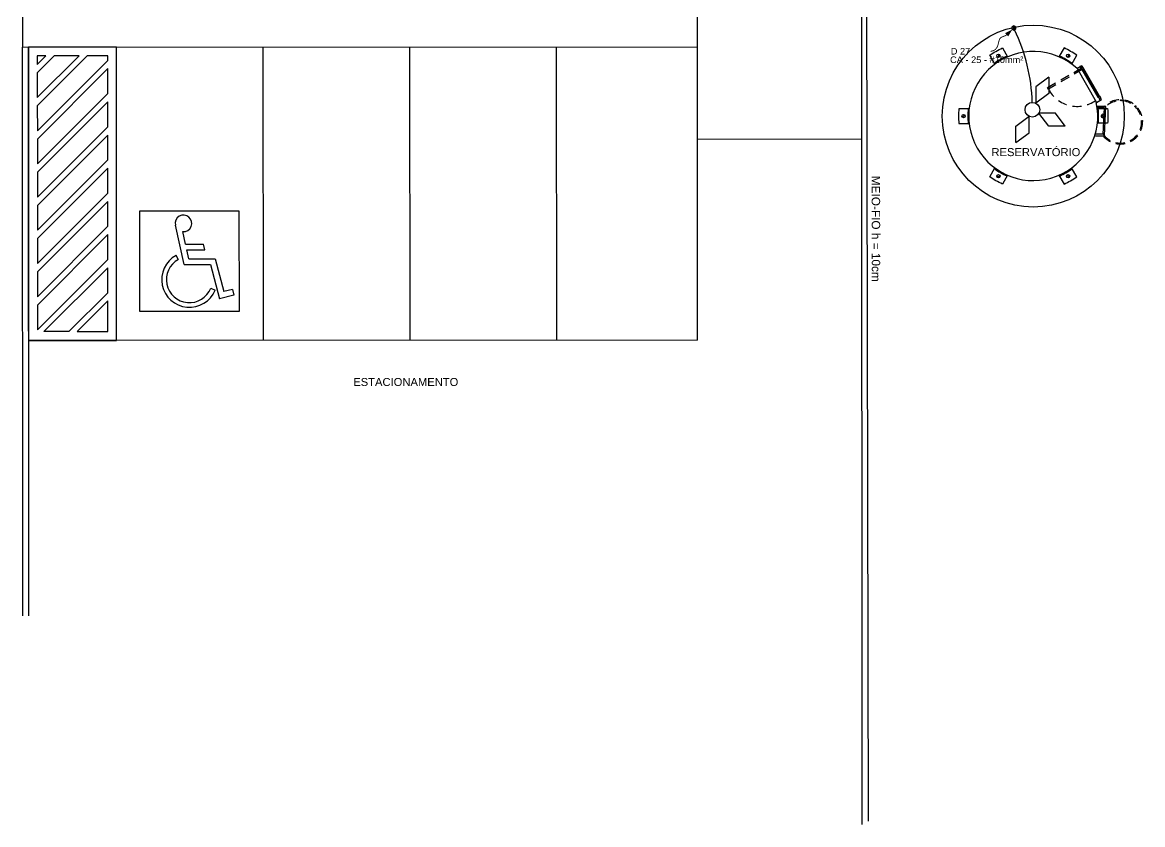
# Model space of a CAD drawing. Extents: x -192 to 167, y 237 to 369.
# Drawn here: x 147.7 to 166.79, y 252.89 to 266.56 of the extents above; entities that cross this region are included whole.
import ezdxf

# ---------------------------------------------------------------- set-up
doc = ezdxf.new("R2010")
doc.units = 0
doc.header["$LTSCALE"] = 0.1
doc.linetypes.add('HIDDEN', pattern=[9.525, 6.35, -3.175])
doc.linetypes.add('TRAÇO-2PTOS_P', pattern=[0.625, 0.25, -0.125, 0, -0.125, 0, -0.125])
doc.layers.get('0').update_dxf_attribs({"linetype": 'CONTINUOUS'})
for name, color, linetype in [('100-txt_t4', 1, 'CONTINUOUS'), ('75-0', 7, 'CONTINUOUS'), ('A-PISOS-NIVEL', 1, 'CONTINUOUS'), ('ARQ-ALV-VISTA1', 1, 'CONTINUOUS'), ('ARQ-ALV-VISTA2', 1, 'CONTINUOUS'), ('ARQ-COB-PROJ', 8, 'TRAÇO-2PTOS_P'), ('ARQ-PIS-VISTA', 8, 'CONTINUOUS'), ('ARQ-TXT-1_050', 2, 'CONTINUOUS'), ('ARQ-TXT-1_075', 2, 'CONTINUOUS'), ('EST-MET-CORTE', 5, 'CONTINUOUS'), ('GER_PARA-RAIO', 5, 'PARA-RAIO'), ('PRES-AZUL', 164, 'CONTINUOUS'), ('SPD_BLK_SÍMBOLOS', 1, 'CONTINUOUS')]:
    doc.layers.add(name, color=color, linetype=linetype)
doc.styles.add('ESC-50-A20', font='arial.ttf', dxfattribs={"height": 0.1})
doc.styles.get("Standard").update_dxf_attribs({"font": 'ARIALUNI.TTF'})
doc.styles.add('T4', font='arial.ttf')
doc.linetypes.add('PARA-RAIO', pattern='A,0.5,-0.15,["/",Standard,S=0.15,R=0,X=-0.1,Y=-0.075],-0.05', length=0.7)

# ---------------------------------------------------------------- blocks, each defined once
blk = doc.blocks.new('SERV')
at = {"layer": 'A-PISOS-NIVEL', "color": 251}
for p, q in [((0.094, -2.459), (0.098, -12.231)), ((11.598, -12.227), (11.596, -7.805)), ((0.098, -12.231), (11.598, -12.227))]:
    blk.add_line(p, q, dxfattribs=at)
blk = doc.blocks.new('17030112')
at = {"layer": '', "color": 3}
for p, q in [((0, 0.5), (-0.1, 0.3)), ((0, 0.5), (0.1, 0.3)), ((-0.1, 0.3), (0, 0.1)), ((0.1, 0.3), (0, 0.1)), ((-0.5, 0), (-0.3, 0.1)), ((-0.5, 0), (-0.3, -0.1)), ((-0.3, 0.1), (-0.1, 0)), ((-0.3, -0.1), (-0.1, 0)), ((0.3, 0.1), (0.1, 0)), ((0.3, -0.1), (0.1, 0)), ((0.5, 0), (0.3, 0.1)), ((0.5, 0), (0.3, -0.1))]:
    blk.add_line(p, q, dxfattribs=at)
at = {"layer": '', "color": 2}
blk.add_circle((0, 0), 0.1, dxfattribs=at)
blk = doc.blocks.new('cadnic01000124')
at = {"color": 10, "const_width": 0.0533}
blk.add_lwpolyline([(0.301, 0.301), (0.39, 0.381), (0.453, 0.463), (0.497, 0.542), (0.53, 0.619), (0.56, 0.69), (0.593, 0.752), (0.638, 0.805), (0.702, 0.846), (0.79, 0.874), (0.897, 0.896), (1.014, 0.921), (1.133, 0.956), (1.245, 1.01), (1.343, 1.091), (1.417, 1.208), (1.46, 1.368)], dxfattribs=at)
at = {"color": 10}
blk.add_lwpolyline([(0.088, 0.088, 0, 0.267, 0), (0.422, 0.422, 0.02, 0.02, 0)], format="xyseb", dxfattribs=at)
at = {"color": 2}
blk.add_circle((0, 0), 0.125, dxfattribs=at)
at = {"color": 3}
blk.add_circle((0, 0), 0.05, dxfattribs=at)
blk = doc.blocks.new('Paraplegico')
for p, q in [((134, 171.8), (119.2, 239.1)), ((136.5, 206.8), (131.9, 228.1)), ((136.5, 206.8), (167.2, 206.8)), ((138.7, 196.8), (169.4, 196.8)), ((142, 181.8), (138.7, 196.8)), ((169.4, 196.8), (167.2, 206.8)), ((124.1, 180.5), (120.3, 187.6)), ((142, 181.8), (186.9, 181.8)), ((186.9, 181.8), (201.5, 125.6)), ((134, 171.8), (179.2, 171.8)), ((179.2, 171.8), (194.3, 113.5)), ((179.3, 131.3), (186.7, 128.3)), ((218.8, 119.6), (194.3, 113.5)), ((216.3, 129.2), (201.5, 125.6)), ((216.3, 129.2), (218.8, 119.6))]:
    blk.add_line(p, q)
for centre, radius, start, end in [((133, 242.1), 14.1, 265.5481, 192.3635), ((143, 146.1), 47.2, 118.7728, 337.7713), ((143, 146.1), 39.2, 118.7728, 337.7713)]:
    blk.add_arc(centre, radius, start, end)

msp = doc.modelspace()

# ---------------------------------------------------------------- linework, layer by layer
at = {"layer": 'A-PISOS-NIVEL', "color": 251}
for p, q in [((162.006, 264.569), (159.206, 264.567)), ((159.207, 261.146), (147.807, 261.141))]:
    msp.add_line(p, q, dxfattribs=at)
at = {"layer": 'ARQ-ALV-VISTA1', "color": 251, "ltscale": 0.1}
for p, q in [((164.342, 266.021), (164.327, 265.966)), ((165.514, 266.021), (165.529, 265.966)), ((163.721, 264.945), (163.761, 264.985)), ((166.133, 264.948), (166.094, 264.987)), ((164.306, 263.932), (164.361, 263.947)), ((165.548, 263.931), (165.493, 263.946))]:
    msp.add_line(p, q, dxfattribs=at)
for points in [[(165.583, 265.85), (165.67, 266.001, 0.044204), (165.454, 266.126), (165.366, 265.975)], [(163.834, 265.09), (163.66, 265.09, 0.044204), (163.66, 264.84), (163.835, 264.84)], [(166.161, 265.092), (166.195, 265.092, -0.044204), (166.195, 264.842), (166.149, 264.842)], [(164.488, 263.957), (164.401, 263.806, -0.044204), (164.185, 263.931), (164.272, 264.082)], [(165.366, 263.957), (165.453, 263.806, 0.044204), (165.669, 263.931), (165.582, 264.082)]]:
    msp.add_lwpolyline(points, format="xyb", dxfattribs=at)
for points in [[(166.02, 265.092), (166.14, 265.092)], [(166.128, 264.842), (166.021, 264.842)]]:
    msp.add_lwpolyline(points, dxfattribs=at)
for centre in [(164.334, 265.993), (165.521, 265.993), (163.741, 264.965), (164.334, 263.939), (165.52, 263.939)]:
    msp.add_circle(centre, 0.0285, dxfattribs=at)
for centre, radius, start, end in [((164.999, 264.842), 1.258, 114.3366, 125.6634), ((164.856, 264.841), 1.258, 54.3366, 65.6634), ((165.071, 264.965), 1.258, 174.3366, 185.6634), ((164.784, 264.967), 1.258, 354.3366, 5.6634), ((166.114, 264.967), 0.0285, 42.5365, 311.9946), ((164.998, 265.091), 1.258, 234.3366, 245.6634), ((164.856, 265.09), 1.258, 294.3366, 305.6634)]:
    msp.add_arc(centre, radius, start, end, dxfattribs=at)
at = {"layer": 'ARQ-ALV-VISTA2', "color": 251, "ltscale": 0.1}
for p, q in [((166.163, 265.131), (166.015, 265.131)), ((166.141, 265.106), (166.02, 265.106)), ((166.119, 264.656), (166.141, 265.106)), ((166.139, 264.631), (166.163, 265.131)), ((165.99, 264.631), (166.139, 264.631)), ((166.119, 264.656), (165.996, 264.656))]:
    msp.add_line(p, q, dxfattribs=at)
at = {"layer": 'ARQ-COB-PROJ', "color": 251, "linetype": 'HIDDEN', "ltscale": 0.04}
for p, q in [((166.423, 265.227), (166.424, 265.244)), ((166.663, 265.126), (166.675, 265.139)), ((166.676, 264.619), (166.687, 264.607)), ((166.415, 264.506), (166.416, 264.489))]:
    msp.add_line(p, q, dxfattribs=at)
at = {"layer": 'ARQ-COB-PROJ', "color": 251, "linetype": 'HIDDEN', "ltscale": 0.25}
msp.add_lwpolyline([(165.186, 265.426), (165.171, 265.452), (165.746, 265.784), (165.761, 265.758)], close=True, dxfattribs=at)
at = {"layer": 'ARQ-COB-PROJ', "color": 251, "linetype": 'HIDDEN', "ltscale": 0.04}
msp.add_lwpolyline([(166.774, 264.881), (166.791, 264.881)], dxfattribs=at)
for centre in [(166.423, 265.236), (166.669, 265.132), (166.782, 264.881), (166.681, 264.613), (166.415, 264.497)]:
    msp.add_circle(centre, 0.00833, dxfattribs=at)
at = {"layer": 'ARQ-COB-PROJ', "color": 251, "linetype": 'HIDDEN', "ltscale": 0.25}
for centre, radius, start, end in [((165.673, 265.679), 0.548, 207.5682, 305.4773), ((166.413, 264.867), 0.378, 218.7573, 135.7453), ((166.413, 264.866), 0.361, 215.5395, 138.3533)]:
    msp.add_arc(centre, radius, start, end, dxfattribs=at)
at = {"layer": 'ARQ-PIS-VISTA', "color": 251}
for p, q in [((148.1, 265.991), (147.955, 265.991)), ((147.955, 265.991), (147.955, 265.846)), ((148.807, 265.991), (147.955, 265.139)), ((148.666, 265.991), (147.955, 265.28)), ((148.241, 265.991), (147.955, 265.705)), ((148.1, 265.991), (147.955, 265.846)), ((148.666, 265.991), (148.241, 265.991)), ((149.155, 265.991), (148.807, 265.991)), ((149.155, 265.915), (149.155, 265.991)), ((149.155, 265.915), (147.956, 264.715)), ((149.155, 265.774), (147.956, 264.573)), ((149.155, 265.35), (149.155, 265.774)), ((147.955, 265.705), (147.955, 265.28)), ((149.155, 265.35), (147.956, 264.149)), ((149.155, 265.208), (147.956, 264.008)), ((149.156, 264.784), (149.155, 265.208)), ((147.955, 265.139), (147.956, 264.715)), ((149.156, 264.784), (147.956, 263.583)), ((149.156, 264.642), (147.956, 263.442)), ((149.156, 264.218), (149.156, 264.642)), ((147.956, 264.573), (147.956, 264.149)), ((149.156, 264.218), (147.956, 263.018)), ((149.156, 264.077), (147.956, 262.876)), ((149.156, 263.653), (149.156, 264.077)), ((147.956, 264.008), (147.956, 263.583)), ((149.156, 263.653), (147.956, 262.452)), ((147.956, 263.442), (147.956, 263.018)), ((149.156, 263.511), (147.957, 262.311)), ((149.156, 263.087), (149.156, 263.511)), ((149.156, 263.087), (147.957, 261.886)), ((147.956, 262.876), (147.956, 262.452)), ((149.156, 262.945), (147.957, 261.745)), ((149.156, 262.521), (149.156, 262.945)), ((149.156, 262.521), (147.957, 261.321)), ((147.957, 262.311), (147.957, 261.886)), ((149.157, 262.38), (148.069, 261.291)), ((149.157, 261.955), (149.157, 262.38)), ((149.157, 261.955), (148.493, 261.291)), ((147.957, 261.745), (147.957, 261.321)), ((149.157, 261.814), (148.634, 261.291)), ((149.157, 261.292), (149.157, 261.814)), ((148.493, 261.291), (148.069, 261.291)), ((148.634, 261.291), (149.157, 261.292))]:
    msp.add_line(p, q, dxfattribs=at)
msp.add_lwpolyline([(149.698, 261.642), (151.398, 261.642), (151.397, 263.342), (149.697, 263.342)], close=True, dxfattribs=at)
at = {"layer": 'EST-MET-CORTE', "color": 251}
for p, q in [((165.668, 265.779), (165.754, 265.829)), ((166.003, 265.199), (166.089, 265.249))]:
    msp.add_line(p, q, dxfattribs=at)
at = {"layer": 'EST-MET-CORTE', "color": 251, "ltscale": 0.1}
for p, q in [((166.031, 265.29), (165.761, 265.758)), ((166.057, 265.305), (165.787, 265.773))]:
    msp.add_line(p, q, dxfattribs=at)
for points in [[(165.769, 265.803), (165.743, 265.788), (165.728, 265.814), (165.754, 265.829)], [(165.772, 265.799), (165.746, 265.784), (165.761, 265.758), (165.787, 265.773)], [(166.072, 265.279), (166.046, 265.264), (166.031, 265.29), (166.057, 265.305)], [(166.074, 265.275), (166.048, 265.26), (166.063, 265.234), (166.089, 265.249)]]:
    msp.add_lwpolyline(points, close=True, dxfattribs=at)
at = {"layer": 'PRES-AZUL', "color": 251, "ltscale": 0.1}
for p, q in [((166.008, 265.202), (165.674, 265.782)), ((166.044, 265.298), (165.774, 265.765))]:
    msp.add_line(p, q, dxfattribs=at)

# ---------------------------------------------------------------- block references
at = {"layer": 'ARQ-PIS-VISTA', "color": 251, "xscale": 0.01, "yscale": 0.01, "zscale": 0.01, "rotation": 0.02277855343963126}
msp.add_blockref('Paraplegico', (149.118, 260.716), dxfattribs=at)
at = {"layer": 'ARQ-TXT-1_050'}
msp.add_blockref('SERV', (147.607, 278.372), dxfattribs=at)
at = {"layer": 'SPD_BLK_SÍMBOLOS', "xscale": 1.250000003307691, "yscale": 1.250000003307691, "zscale": 1.250000003307691, "rotation": 243.2189123423239}
msp.add_blockref('17030112', (164.913, 265.073), dxfattribs=at)

# ---------------------------------------------------------------- texts
at = {"layer": '100-txt_t4', "style": 'T4'}
msp.add_text('CA - 25 - #10mm²', height=0.1125, dxfattribs=at).set_placement((163.51, 265.869))
at = {"layer": 'ARQ-ALV-VISTA1', "color": 251, "ltscale": 0.1, "char_height": 0.13653, "attachment_point": 1, "style": 'ESC-50-A20'}
for s, insert in [('\\pi1.3469;RESERVATÓRIO       ', (162.868, 264.419)), ('\\pi0.76027;ESTACIONAMENTO       ', (152.579, 260.501))]:
    msp.add_mtext_dynamic_manual_height_columns(s, width=4.46064, gutter_width=1, heights=[0], dxfattribs=dict(at, insert=insert))
at = {"layer": 'ARQ-TXT-1_075', "color": 251, "insert": (162.315, 264.682), "char_height": 0.144, "width": 3.24737, "attachment_point": 1, "rotation": 270.1139, "style": 'ESC-50-A20'}
msp.add_mtext('\\pi0.73498;MEIO-FIO h = 10cm', dxfattribs=at)

# ---------------------------------------------------------------- next in the draw order: linework, layer by layer
at = {"layer": 'A-PISOS-NIVEL', "color": 251}
for p, q in [((147.701, 275.913), (147.705, 266.141)), ((159.205, 266.146), (159.203, 270.567)), ((162.01, 252.888), (162.003, 270.569)), ((162.079, 270.569), (162.114, 252.948)), ((147.705, 266.141), (159.205, 266.146)), ((147.709, 256.448), (147.705, 266.141)), ((147.809, 256.448), (147.806, 266.141)), ((151.807, 261.143), (151.805, 266.143)), ((154.307, 261.144), (154.305, 266.144)), ((156.807, 261.145), (156.805, 266.145)), ((159.207, 261.146), (159.205, 266.146))]:
    msp.add_line(p, q, dxfattribs=at)
at = {"layer": 'ARQ-ALV-VISTA1', "color": 251, "ltscale": 0.1}
msp.add_lwpolyline([(164.273, 265.85), (164.185, 266.001, -0.044204), (164.402, 266.126), (164.489, 265.975)], format="xyb", dxfattribs=at)
msp.add_circle((164.928, 264.965), 1.55, dxfattribs=at)
at = {"layer": 'ARQ-ALV-VISTA2', "color": 251, "ltscale": 0.1}
msp.add_arc((164.927, 264.966), 1.1, 47.6647, 12.2178, dxfattribs=at)
at = {"layer": 'ARQ-PIS-VISTA', "color": 251}
msp.add_line((149.307, 261.142), (149.305, 266.142), dxfattribs=at)
msp.add_lwpolyline([(149.305, 266.142), (147.805, 266.141), (147.807, 261.141), (149.307, 261.142)], close=True, dxfattribs=at)
at = {"layer": 'GER_PARA-RAIO'}
msp.add_arc((161.85, 265.103), 3.063, 1.7865, 25.7427, dxfattribs=at)

# ---------------------------------------------------------------- next in the draw order: block references
at = {"layer": '75-0', "xscale": -0.2812499999999999, "yscale": 0.28125, "zscale": 0.28125, "rotation": 88.21891234232392}
msp.add_blockref('cadnic01000124', (164.597, 266.466), dxfattribs=at)

# ---------------------------------------------------------------- next in the draw order: texts
at = {"layer": '100-txt_t4', "style": 'T4'}
msp.add_text('D 27', height=0.1125, dxfattribs=at).set_placement((163.522, 266.014))

doc.saveas('drawing.dxf')
